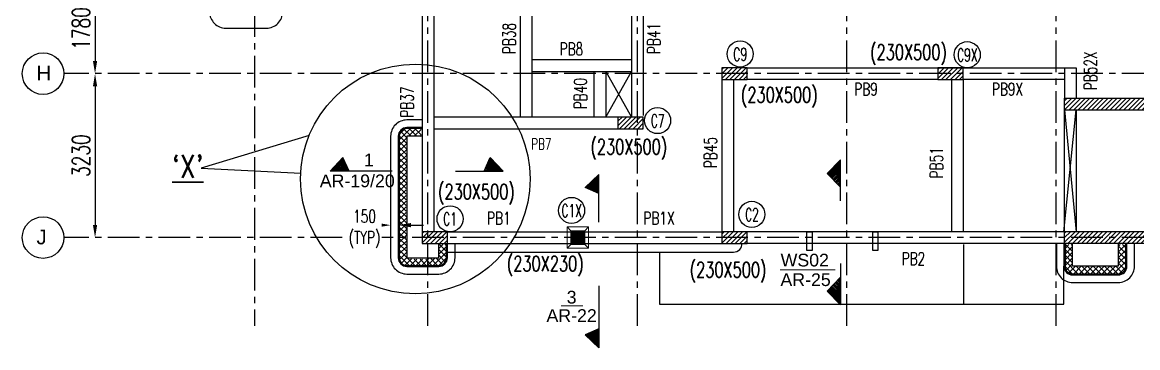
# Model space of a CAD drawing. Header units: millimetres. Extents: x 2659630 to 6742168, y -2425387 to -732288.
# Drawn here: x 2893489 to 2915484, y -922683 to -916273 of the extents above; entities that cross this region are included whole.
import ezdxf
from ezdxf.enums import TextEntityAlignment as Align

# ---------------------------------------------------------------- set-up
doc = ezdxf.new("R2010")
doc.units = ezdxf.units.MM
doc.header["$PDMODE"] = 35
doc.header["$PDSIZE"] = -25
doc.linetypes.add('CENTER', pattern=[2, 1.25, -0.25, 0.25, -0.25])
for name, color, linetype, lineweight in [('A-GENM', 13, 'Continuous', 18), ('A-RCC HATCH', 253, 'Continuous', 0), ('G-ANNO-SYMB', 111, 'Continuous', 9)]:
    doc.layers.add(name, color=color, linetype=linetype, lineweight=lineweight)
for name, color, linetype in [('A-RCC LINE', 6, 'Continuous'), ('S-BEAM NO', 3, 'Continuous'), ('S-BEAM OUTER', 4, 'Continuous'), ('S-COLUMN', 1, 'Continuous'), ('S-COLUMN CIRCLE', 9, 'Continuous'), ('S-COLUMN HATCH', 8, 'Continuous'), ('S-COLUMN NO', 2, 'Continuous'), ('S-COLUMN SIZES', 2, 'Continuous'), ('S-DIM-1', 5, 'Continuous'), ('S-GRIDE CIRCLE', 8, 'Continuous'), ('S-GRIDE LINE', 8, 'CENTER'), ('S-GRIDE NO', 1, 'Continuous'), ('S-SECTION MARK', 1, 'Continuous'), ('S-TITIL', 6, 'Continuous')]:
    doc.layers.add(name, color=color, linetype=linetype)
doc.styles.add('Arial', font='arial.ttf', dxfattribs={"height": 123})
doc.styles.add('Arial_1', font='arial.ttf', dxfattribs={"height": 98.353293})
doc.styles.add('ROMANS', font='r.shx', dxfattribs={"width": 0.7})
doc.dimstyles.new('dim100', dxfattribs={"dimtxt": 250, "dimasz": 250, "dimexe": 200, "dimexo": 200, "dimgap": 100, "dimtad": 1, "dimdec": 0, "dimrnd": 1, "dimzin": 0, "dimdsep": 46, "dimtxsty": 'ROMANS', "dimcen": 0, "dimclrd": 5, "dimclre": 5, "dimclrt": 4, "dimadec": 0, "dimazin": 0, "dimtfac": 1, "dimtdec": 0, "dimtix": 1, "dimtofl": 0, "dimtmove": 2, "dimatfit": 3, "dimfxl": 1, "dimtolj": 1, "dimtzin": 0, "dimlwd": -1, "dimlwe": -1, "dimarcsym": 0})
pattern_1 = [(225, (-510588.11, -151994.77), (44.9012806, -44.9012806), [])]
pattern_2 = [(45, (-310994.68, -157753.094), (-56.1266008, 56.1266008), []), (135, (-310994.68, -157753.094), (-56.1266008, -56.1266008), [])]
pattern_3 = [(225, (2911464.098, -844654.476), (-15.2387667, 15.2387667), [])]
pattern_4 = [(135, (2911464.098, -996165.417), (-15.2387667, -15.2387667), [])]
pattern_5 = [(135, (2977295.343, -921042.251), (15.2387667, 15.2387667), [])]
pattern_6 = [(45, (2825235.6, -921042.251), (-15.2387667, 15.2387667), [])]
pattern_7 = [(225, (2906695.55, -844948.865), (-15.2387667, 15.2387667), [])]
pattern_8 = [(135, (2906695.55, -997008.608), (-15.2387667, -15.2387667), [])]

# ---------------------------------------------------------------- blocks, each defined once
blk = doc.blocks.new('*D932')
at = {"layer": 'Defpoints', "color": 0, "ltscale": 1200}
for p in [(2894924, -917284), (2894924, -920514), (2894924, -920514)]:
    blk.add_point(p, dxfattribs=at)
at = {"layer": 'S-DIM-1', "color": 5}
for p, q in [((2894724, -917284), (2894724, -917284)), ((2894924, -917534), (2894924, -920264)), ((2894724, -920514), (2894724, -920514))]:
    blk.add_line(p, q, dxfattribs=at)
at = {"layer": 'S-DIM-1', "color": 5, "ltscale": 1200}
for points in [[(2894966, -917534), (2894882, -917534), (2894924, -917284)], [(2894882, -920264), (2894966, -920264), (2894924, -920514)]]:
    blk.add_solid(points, dxfattribs=at)
at = {"layer": 'S-DIM-1', "color": 4, "ltscale": 1200, "insert": (2894649, -918899), "char_height": 350, "attachment_point": 5, "rotation": 90, "style": 'ROMANS'}
blk.add_mtext('\\A1;{3230}', dxfattribs=at)
blk = doc.blocks.new('0718_plaster_sloping column_01 - 0718_plaster_sloping column_01-2304951-GROUND FLOOR PLAN-01')
at = {"layer": 'A-GENM'}
for p, q in [((210, 210), (-210, 210)), ((-136, 136), (-210, 210)), ((-210, -210), (-210, 210)), ((-136, -136), (-136, 136)), ((-136, 136), (136, 136)), ((210, 210), (136, 136)), ((136, 136), (136, -136)), ((210, -210), (210, 210)), ((-136, -136), (-210, -210)), ((-210, -210), (210, -210)), ((136, -136), (-136, -136)), ((136, -136), (210, -210))]:
    blk.add_line(p, q, dxfattribs=at)
blk = doc.blocks.new('*D915')
at = {"layer": 'Defpoints', "color": 0, "ltscale": 2500}
for p in [(2894924, -915504), (2894924, -917284), (2894924, -917284)]:
    blk.add_point(p, dxfattribs=at)
at = {"layer": 'S-DIM-1', "color": 5}
for p, q in [((2894724, -915504), (2894724, -915504)), ((2894924, -915754), (2894924, -917034)), ((2894724, -917284), (2894724, -917284))]:
    blk.add_line(p, q, dxfattribs=at)
at = {"layer": 'S-DIM-1', "color": 5, "ltscale": 2500}
for points in [[(2894966, -915754), (2894882, -915754), (2894924, -915504)], [(2894882, -917034), (2894966, -917034), (2894924, -917284)]]:
    blk.add_solid(points, dxfattribs=at)
at = {"layer": 'S-DIM-1', "color": 4, "ltscale": 2500, "insert": (2894649, -916394), "char_height": 350, "attachment_point": 5, "rotation": 90, "style": 'ROMANS'}
blk.add_mtext('\\A1;{1780}', dxfattribs=at)
blk = doc.blocks.new('*D1815')
at = {"layer": 'Defpoints', "color": 0, "ltscale": 1200}
for p in [(2900753, -920139), (2900753, -920269), (2900903, -920139)]:
    blk.add_point(p, dxfattribs=at)
at = {"layer": 'S-COLUMN NO', "color": 5, "ltscale": 2500}
for p, q in [((2900503, -920269), (2900253, -920269)), ((2900753, -920269), (2900753, -920469)), ((2900903, -920269), (2900903, -920469)), ((2901153, -920269), (2901403, -920269))]:
    blk.add_line(p, q, dxfattribs=at)
at = {"layer": 'S-COLUMN NO', "color": 5, "ltscale": 1200}
for points in [[(2900503, -920311), (2900503, -920227), (2900753, -920269)], [(2901153, -920227), (2901153, -920311), (2900903, -920269)]]:
    blk.add_solid(points, dxfattribs=at)
at = {"layer": 'S-COLUMN NO', "color": 4, "ltscale": 1200, "insert": (2900238, -920345), "char_height": 250, "attachment_point": 5, "style": 'ROMANS', "bg_fill": 3, "box_fill_scale": 1.1, "bg_fill_color": 257, "bg_fill_transparency": 0}
blk.add_mtext('\\A1;{150\\P(TYP)}', dxfattribs=at)

msp = doc.modelspace()

# ---------------------------------------------------------------- hatches: boundary and pattern name
at = {"layer": 'A-RCC HATCH'}
h = msp.add_hatch(color=256, dxfattribs=at)
h.dxf.hatch_style = 1
h.paths.add_polyline_path([(2904557.437, -920513.963), (2904327.437, -920513.963), (2904327.437, -920628.963), (2904557.437, -920628.963)])
h.paths.add_polyline_path([(2904557.437, -920398.963), (2904327.437, -920398.963), (2904327.437, -920513.963), (2904557.437, -920513.963)])
h = msp.add_hatch(color=256, dxfattribs=at)
h.dxf.hatch_style = 1
h.paths.add_polyline_path([(2904557.437, -920513.963), (2904327.437, -920513.963), (2904327.437, -920628.963), (2904557.437, -920628.963)])
h.paths.add_polyline_path([(2904557.437, -920398.963), (2904327.437, -920398.963), (2904327.437, -920513.963), (2904557.437, -920513.963)])
h = msp.add_hatch(color=256, dxfattribs=at)
h.dxf.hatch_style = 1
h.paths.add_polyline_path([(2904557.437, -920513.963), (2904327.437, -920513.963), (2904327.437, -920628.963), (2904557.437, -920628.963)])
h.paths.add_polyline_path([(2904557.437, -920398.963), (2904327.437, -920398.963), (2904327.437, -920513.963), (2904557.437, -920513.963)])
at = {"layer": 'S-BEAM OUTER', "ltscale": 2500}
h = msp.add_hatch(dxfattribs=at)
h.set_pattern_fill('ANSI37', color=256, scale=25, style=0)
h.set_pattern_definition(pattern_2)
h.paths.add_polyline_path([(2901061.993, -919514.663, -0.000331099), (2901062.837, -918516.965, -0.000025241), (2901062.837, -918516.95, -0.395413744), (2901203.857, -918366.965), (2901352.837, -918366.965), (2901352.837, -918516.965), (2901213.814, -918516.965), (2901212.883, -918516.965), (2901072.837, -918516.965), (2901072.837, -919514.663), (2901061.993, -919514.663)])
h.paths.add_polyline_path([(2900922.837, -919514.663), (2900922.837, -918516.965, -0.123195698), (2900940.514, -918446.325, -0.07388942), (2900966.773, -918410.9, -0.198910765), (2901072.837, -918366.965), (2901203.857, -918366.965, 0.395413744), (2901062.837, -918516.95, 0.000025241), (2901062.837, -918516.965, 0.000331099), (2901061.993, -919514.663)])
h.paths.add_polyline_path([(2900922.837, -920513.963), (2901062.473, -920513.963, 0.000091263), (2901062.837, -920788.964, 0.000025241), (2901062.837, -920788.98, 0.091615386), (2901072.837, -920842.644), (2901072.837, -920911.734), (2901126.798, -920911.734, 0.15374737), (2901212.837, -920938.964), (2901487.837, -920938.964), (2901487.837, -921061.735), (2901072.837, -921061.735, -0.414213562), (2900922.837, -920911.734)])
h.paths.add_polyline_path([(2901062.473, -920513.963, -0.00033163), (2901061.993, -919514.663), (2900922.837, -919514.663), (2900922.837, -920513.963), (2901062.473, -920513.963)])
h.paths.add_polyline_path([(2901487.837, -920911.734), (2901702.837, -920911.735), (2901702.837, -920648.963), (2901852.837, -920648.963), (2901852.837, -920788.965, -0.414213197), (2901702.837, -920938.964), (2901487.837, -920938.964)])
h.paths.add_polyline_path([(2901702.837, -921061.735, 0.414213562), (2901852.837, -920911.735), (2901852.837, -920788.965, -0.414213197), (2901702.837, -920938.964), (2901487.837, -920938.964), (2901487.837, -921061.735), (2901702.837, -921061.735)])
h = msp.add_hatch(dxfattribs=at)
h.set_pattern_fill('ANSI37', color=256, scale=25, style=0)
h.set_pattern_definition(pattern_2)
h.paths.add_polyline_path([(2901061.993, -919514.663, -0.000331099), (2901062.837, -918516.965, -0.000025241), (2901062.837, -918516.95, -0.395413744), (2901203.857, -918366.965), (2901352.837, -918366.965), (2901352.837, -918516.965), (2901213.814, -918516.965), (2901212.883, -918516.965), (2901072.837, -918516.965), (2901072.837, -919514.663), (2901061.993, -919514.663)])
h.paths.add_polyline_path([(2900922.837, -919514.663), (2900922.837, -918516.965, -0.123195698), (2900940.514, -918446.325, -0.07388942), (2900966.773, -918410.9, -0.198910765), (2901072.837, -918366.965), (2901203.857, -918366.965, 0.395413744), (2901062.837, -918516.95, 0.000025241), (2901062.837, -918516.965, 0.000331099), (2901061.993, -919514.663)])
h.paths.add_polyline_path([(2900922.837, -920513.963), (2901062.473, -920513.963, 0.000091263), (2901062.837, -920788.964, 0.000025241), (2901062.837, -920788.98, 0.091615386), (2901072.837, -920842.644), (2901072.837, -920911.734), (2901126.798, -920911.734, 0.15374737), (2901212.837, -920938.964), (2901487.837, -920938.964), (2901487.837, -921061.735), (2901072.837, -921061.735, -0.414213562), (2900922.837, -920911.734)])
h.paths.add_polyline_path([(2901062.473, -920513.963, -0.00033163), (2901061.993, -919514.663), (2900922.837, -919514.663), (2900922.837, -920513.963), (2901062.473, -920513.963)])
h.paths.add_polyline_path([(2901487.837, -920911.734), (2901702.837, -920911.735), (2901702.837, -920648.963), (2901852.837, -920648.963), (2901852.837, -920788.965, -0.414213197), (2901702.837, -920938.964), (2901487.837, -920938.964)])
h.paths.add_polyline_path([(2901702.837, -921061.735, 0.414213562), (2901852.837, -920911.735), (2901852.837, -920788.965, -0.414213197), (2901702.837, -920938.964), (2901487.837, -920938.964), (2901487.837, -921061.735), (2901702.837, -921061.735)])
h = msp.add_hatch(dxfattribs=at)
h.set_pattern_fill('ANSI37', color=256, scale=25, style=0)
h.set_pattern_definition(pattern_2)
h.paths.add_polyline_path([(2901061.993, -919514.663, -0.000331099), (2901062.837, -918516.965, -0.000025241), (2901062.837, -918516.95, -0.395413744), (2901203.857, -918366.965), (2901352.837, -918366.965), (2901352.837, -918516.965), (2901213.814, -918516.965), (2901212.883, -918516.965), (2901072.837, -918516.965), (2901072.837, -919514.663), (2901061.993, -919514.663)])
h.paths.add_polyline_path([(2900922.837, -919514.663), (2900922.837, -918516.965, -0.123195698), (2900940.514, -918446.325, -0.07388942), (2900966.773, -918410.9, -0.198910765), (2901072.837, -918366.965), (2901203.857, -918366.965, 0.395413744), (2901062.837, -918516.95, 0.000025241), (2901062.837, -918516.965, 0.000331099), (2901061.993, -919514.663)])
h.paths.add_polyline_path([(2900922.837, -920513.963), (2901062.473, -920513.963, 0.000091263), (2901062.837, -920788.964, 0.000025241), (2901062.837, -920788.98, 0.091615386), (2901072.837, -920842.644), (2901072.837, -920911.734), (2901126.798, -920911.734, 0.15374737), (2901212.837, -920938.964), (2901487.837, -920938.964), (2901487.837, -921061.735), (2901072.837, -921061.735, -0.414213562), (2900922.837, -920911.734)])
h.paths.add_polyline_path([(2901062.473, -920513.963, -0.00033163), (2901061.993, -919514.663), (2900922.837, -919514.663), (2900922.837, -920513.963), (2901062.473, -920513.963)])
h.paths.add_polyline_path([(2901487.837, -920911.734), (2901702.837, -920911.735), (2901702.837, -920648.963), (2901852.837, -920648.963), (2901852.837, -920788.965, -0.414213197), (2901702.837, -920938.964), (2901487.837, -920938.964)])
h.paths.add_polyline_path([(2901702.837, -921061.735, 0.414213562), (2901852.837, -920911.735), (2901852.837, -920788.965, -0.414213197), (2901702.837, -920938.964), (2901487.837, -920938.964), (2901487.837, -921061.735), (2901702.837, -921061.735)])
h = msp.add_hatch(dxfattribs=at)
h.set_pattern_fill('ANSI37', color=256, scale=25, style=0)
h.set_pattern_definition(pattern_2)
h.paths.add_polyline_path([(2914050.837, -921078.963), (2914050.837, -920854.167, 0.413814008), (2914200.837, -921003.963), (2914200.837, -921078.963), (2915100.838, -921078.963), (2915100.838, -920648.963), (2915250.838, -920648.963), (2915250.838, -921078.963, -0.414213562), (2915100.838, -921228.963), (2914200.837, -921228.963, -0.000000305), (2914200.837, -921228.963, -0.198911696), (2914094.771, -921185.029, -0.1989124), (2914050.837, -921078.963)])
h.paths.add_polyline_path([(2914050.837, -920648.963), (2914200.837, -920648.963), (2914200.837, -921003.963, -0.413814008), (2914050.837, -920854.167), (2914050.837, -920853.962)])
h = msp.add_hatch(dxfattribs=at)
h.set_pattern_fill('ANSI37', color=256, scale=25, style=0)
h.set_pattern_definition(pattern_2)
h.paths.add_polyline_path([(2914050.837, -921078.963), (2914050.837, -920854.167, 0.413814008), (2914200.837, -921003.963), (2914200.837, -921078.963), (2915100.838, -921078.963), (2915100.838, -920648.963), (2915250.838, -920648.963), (2915250.838, -921078.963, -0.414213562), (2915100.838, -921228.963), (2914200.837, -921228.963, -0.000000305), (2914200.837, -921228.963, -0.198911696), (2914094.771, -921185.029, -0.1989124), (2914050.837, -921078.963)])
h.paths.add_polyline_path([(2914050.837, -920648.963), (2914200.837, -920648.963), (2914200.837, -921003.963, -0.413814008), (2914050.837, -920854.167), (2914050.837, -920853.962)])
h = msp.add_hatch(dxfattribs=at)
h.set_pattern_fill('ANSI37', color=256, scale=25, style=0)
h.set_pattern_definition(pattern_2)
h.paths.add_polyline_path([(2914050.837, -921078.963), (2914050.837, -920854.167, 0.413814008), (2914200.837, -921003.963), (2914200.837, -921078.963), (2915100.838, -921078.963), (2915100.838, -920648.963), (2915250.838, -920648.963), (2915250.838, -921078.963, -0.414213562), (2915100.838, -921228.963), (2914200.837, -921228.963, -0.000000305), (2914200.837, -921228.963, -0.198911696), (2914094.771, -921185.029, -0.1989124), (2914050.837, -921078.963)])
h.paths.add_polyline_path([(2914050.837, -920648.963), (2914200.837, -920648.963), (2914200.837, -921003.963, -0.413814008), (2914050.837, -920854.167), (2914050.837, -920853.962)])
at = {"layer": 'S-COLUMN HATCH'}
h = msp.add_hatch(dxfattribs=at)
h.set_pattern_fill('ANSI31', color=8, scale=20, angle=180)
h.set_pattern_definition([(225, (-506278.11, -148834.81), (44.9012806, -44.9012806), [])])
edge = h.paths.add_edge_path()
edge.add_line((2907782.837, -917398.963), (2907282.837, -917398.963))
edge.add_line((2907782.837, -917398.963), (2907782.837, -917168.963))
edge.add_line((2907782.837, -917168.963), (2907282.837, -917168.963))
edge.add_line((2907282.837, -917168.963), (2907282.837, -917398.963))
h = msp.add_hatch(dxfattribs=at)
h.set_pattern_fill('ANSI31', color=8, scale=20, angle=180)
h.set_pattern_definition([(225, (-506278.11, -148427.154), (44.9012806, -44.9012806), [])])
edge = h.paths.add_edge_path()
edge.add_line((2912042.871, -917400.558), (2911542.871, -917400.558))
edge.add_line((2912042.871, -917400.558), (2912042.838, -917168.963))
edge.add_line((2912042.838, -917168.963), (2911542.838, -917168.963))
edge.add_line((2911542.838, -917168.963), (2911542.871, -917400.558))
h = msp.add_hatch(dxfattribs=at)
h.set_pattern_fill('ANSI31', color=8, scale=20, angle=180)
h.set_pattern_definition(pattern_1)
h.paths.add_polyline_path([(2914042.837, -917998.963), (2914042.837, -917768.963), (2914272.832, -917768.963), (2916922.832, -917768.963), (2917152.837, -917768.963), (2917152.837, -918068.963), (2919252.837, -918068.963), (2919252.837, -918068.963), (2919482.837, -918068.963), (2919482.837, -918298.963), (2919252.837, -918298.963), (2917152.837, -918298.963), (2917152.837, -920398.963), (2917672.836, -920398.963), (2917672.836, -920628.963), (2916472.836, -920628.963), (2916472.836, -920398.963), (2916922.837, -920398.963), (2916922.837, -917998.963), (2914272.837, -917998.963)])
h.paths.add_polyline_path([(2914042.837, -920628.963), (2914050.837, -920628.963), (2914200.837, -920628.963), (2915100.838, -920628.963), (2915250.838, -920628.963), (2915270.838, -920628.963), (2916372.836, -920628.963), (2916372.836, -920398.963), (2914272.837, -920398.963), (2914042.837, -920398.963)])
h.paths.add_polyline_path([(2917772.836, -920398.963), (2919252.837, -920398.963), (2919482.837, -920398.963), (2919482.837, -920628.402), (2919482.837, -920628.963), (2918752.836, -920628.963), (2918602.836, -920628.963), (2918582.836, -920628.963), (2917772.836, -920628.963)])
h = msp.add_hatch(dxfattribs=at)
h.set_pattern_fill('ANSI31', color=8, scale=20, angle=180)
h.set_pattern_definition(pattern_1)
h.paths.add_polyline_path([(2914042.837, -917998.963), (2914042.837, -917768.963), (2914272.832, -917768.963), (2916922.832, -917768.963), (2917152.837, -917768.963), (2917152.837, -918068.963), (2919252.837, -918068.963), (2919252.837, -918068.963), (2919482.837, -918068.963), (2919482.837, -918298.963), (2919252.837, -918298.963), (2917152.837, -918298.963), (2917152.837, -920398.963), (2917672.836, -920398.963), (2917672.836, -920628.963), (2916472.836, -920628.963), (2916472.836, -920398.963), (2916922.837, -920398.963), (2916922.837, -917998.963), (2914272.837, -917998.963)])
h.paths.add_polyline_path([(2914042.837, -920628.963), (2914050.837, -920628.963), (2914200.837, -920628.963), (2915100.838, -920628.963), (2915250.838, -920628.963), (2915270.838, -920628.963), (2916372.836, -920628.963), (2916372.836, -920398.963), (2914272.837, -920398.963), (2914042.837, -920398.963)])
h.paths.add_polyline_path([(2917772.836, -920398.963), (2919252.837, -920398.963), (2919482.837, -920398.963), (2919482.837, -920628.402), (2919482.837, -920628.963), (2918752.836, -920628.963), (2918602.836, -920628.963), (2918582.836, -920628.963), (2917772.836, -920628.963)])
h = msp.add_hatch(dxfattribs=at)
h.set_pattern_fill('ANSI31', color=8, scale=20, angle=180)
h.set_pattern_definition(pattern_1)
h.paths.add_polyline_path([(2914042.837, -917998.963), (2914042.837, -917768.963), (2914272.832, -917768.963), (2916922.832, -917768.963), (2917152.837, -917768.963), (2917152.837, -918068.963), (2919252.837, -918068.963), (2919252.837, -918068.963), (2919482.837, -918068.963), (2919482.837, -918298.963), (2919252.837, -918298.963), (2917152.837, -918298.963), (2917152.837, -920398.963), (2917672.836, -920398.963), (2917672.836, -920628.963), (2916472.836, -920628.963), (2916472.836, -920398.963), (2916922.837, -920398.963), (2916922.837, -917998.963), (2914272.837, -917998.963)])
h.paths.add_polyline_path([(2914042.837, -920628.963), (2914050.837, -920628.963), (2914200.837, -920628.963), (2915100.838, -920628.963), (2915250.838, -920628.963), (2915270.838, -920628.963), (2916372.836, -920628.963), (2916372.836, -920398.963), (2914272.837, -920398.963), (2914042.837, -920398.963)])
h.paths.add_polyline_path([(2917772.836, -920398.963), (2919252.837, -920398.963), (2919482.837, -920398.963), (2919482.837, -920628.402), (2919482.837, -920628.963), (2918752.836, -920628.963), (2918602.836, -920628.963), (2918582.836, -920628.963), (2917772.836, -920628.963)])
h = msp.add_hatch(dxfattribs=at)
h.set_pattern_fill('ANSI31', color=8, scale=20, angle=180)
h.set_pattern_definition([(225, (-513234.746, -149734.814), (44.9012806, -44.9012806), [])])
edge = h.paths.add_edge_path()
edge.add_line((2905732.837, -918368.965), (2905232.837, -918368.965))
edge.add_line((2905732.837, -918368.965), (2905732.837, -918138.971))
edge.add_line((2905732.837, -918138.971), (2905232.837, -918138.971))
edge.add_line((2905232.837, -918138.971), (2905232.837, -918368.965))
h = msp.add_hatch(dxfattribs=at)
h.set_pattern_fill('ANSI31', color=8, scale=20, angle=180)
h.set_pattern_definition([(225, (-515705.02, -151994.79), (44.9012806, -44.9012806), [])])
edge = h.paths.add_edge_path()
edge.add_line((2901872.831, -920628.942), (2901372.831, -920628.942))
edge.add_line((2901872.831, -920628.942), (2901872.832, -920398.942))
edge.add_line((2901872.832, -920398.942), (2901372.832, -920398.942))
edge.add_line((2901372.832, -920398.942), (2901372.831, -920628.942))
h = msp.add_hatch(dxfattribs=at)
h.set_pattern_fill('ANSI31', color=8, scale=20, angle=180)
h.set_pattern_definition([(225, (-513543.52, -151994.775), (44.9012806, -44.9012806), [])])
h.paths.add_polyline_path([(2904557.431, -920628.926), (2904327.427, -920628.926), (2904327.428, -920398.926), (2904557.432, -920398.942)])
h = msp.add_hatch(dxfattribs=at)
h.set_pattern_fill('ANSI31', color=8, scale=20, angle=180)
h.set_pattern_definition([(225, (-509964.58, -151994.79), (44.9012806, -44.9012806), [])])
edge = h.paths.add_edge_path()
edge.add_line((2907782.837, -920628.942), (2907282.837, -920628.942))
edge.add_line((2907782.837, -920628.942), (2907782.837, -920398.859))
edge.add_line((2907782.837, -920398.859), (2907282.837, -920398.859))
edge.add_line((2907282.837, -920398.859), (2907282.837, -920628.942))
at = {"layer": 'S-SECTION MARK', "ltscale": 5}
h = msp.add_hatch(dxfattribs=at)
h.set_pattern_fill('ANSI31', color=256, scale=172.406964, angle=180, style=0)
h.set_pattern_definition(pattern_6)
h.paths.add_polyline_path([(2899818.961, -918949.683), (2899560.875, -919203.273), (2899932.61, -919203.273)])
h = msp.add_hatch(dxfattribs=at)
h.set_pattern_fill('ANSI31', color=256, scale=172.406964, angle=180, style=0)
h.set_pattern_definition(pattern_6)
h.paths.add_polyline_path([(2899818.961, -918949.683), (2899560.875, -919203.273), (2899932.61, -919203.273)])
h = msp.add_hatch(dxfattribs=at)
h.set_pattern_fill('ANSI31', color=256, scale=172.406964, angle=180, style=0)
h.set_pattern_definition(pattern_6)
h.paths.add_polyline_path([(2899818.961, -918949.683), (2899560.875, -919203.273), (2899932.61, -919203.273)])
h = msp.add_hatch(dxfattribs=at)
h.set_pattern_fill('ANSI31', color=256, scale=172.406964, style=0)
h.set_pattern_definition(pattern_5)
h.paths.add_polyline_path([(2902711.981, -918949.683), (2902970.067, -919203.273), (2902598.332, -919203.273)])
h = msp.add_hatch(dxfattribs=at)
h.set_pattern_fill('ANSI31', color=256, scale=172.406964, style=0)
h.set_pattern_definition(pattern_5)
h.paths.add_polyline_path([(2902711.981, -918949.683), (2902970.067, -919203.273), (2902598.332, -919203.273)])
h = msp.add_hatch(dxfattribs=at)
h.set_pattern_fill('ANSI31', color=256, scale=172.406964, style=0)
h.set_pattern_definition(pattern_5)
h.paths.add_polyline_path([(2902711.981, -918949.683), (2902970.067, -919203.273), (2902598.332, -919203.273)])
h = msp.add_hatch(dxfattribs=at)
h.set_pattern_fill('ANSI31', color=256, scale=172.406964, angle=270, style=0)
h.set_pattern_definition(pattern_3)
h.paths.add_polyline_path([(2909357.991, -919251.616), (2909625.12, -918979.751), (2909625.12, -919523.482)])
h = msp.add_hatch(dxfattribs=at)
h.set_pattern_fill('ANSI31', color=256, scale=172.406964, angle=270, style=0)
h.set_pattern_definition(pattern_3)
h.paths.add_polyline_path([(2909357.991, -919251.616), (2909625.12, -918979.751), (2909625.12, -919523.482)])
h = msp.add_hatch(dxfattribs=at)
h.set_pattern_fill('ANSI31', color=256, scale=172.406964, angle=270, style=0)
h.set_pattern_definition(pattern_3)
h.paths.add_polyline_path([(2909357.991, -919251.616), (2909625.12, -918979.751), (2909625.12, -919523.482)])
h = msp.add_hatch(dxfattribs=at)
h.set_pattern_fill('ANSI31', color=256, scale=172.406964, angle=90, style=0)
h.set_pattern_definition(pattern_7)
h.paths.add_polyline_path([(2904602.981, -919532.227), (2904856.572, -919274.141), (2904856.572, -919645.876)])
h = msp.add_hatch(dxfattribs=at)
h.set_pattern_fill('ANSI31', color=256, scale=172.406964, angle=90, style=0)
h.set_pattern_definition(pattern_7)
h.paths.add_polyline_path([(2904602.981, -919532.227), (2904856.572, -919274.141), (2904856.572, -919645.876)])
h = msp.add_hatch(dxfattribs=at)
h.set_pattern_fill('ANSI31', color=256, scale=172.406964, angle=90, style=0)
h.set_pattern_definition(pattern_7)
h.paths.add_polyline_path([(2904602.981, -919532.227), (2904856.572, -919274.141), (2904856.572, -919645.876)])
h = msp.add_hatch(dxfattribs=at)
h.set_pattern_fill('ANSI31', color=256, scale=172.406964, angle=90, style=0)
h.set_pattern_definition(pattern_4)
h.paths.add_polyline_path([(2909357.991, -921568.276), (2909625.12, -921840.141), (2909625.12, -921296.411)])
h = msp.add_hatch(dxfattribs=at)
h.set_pattern_fill('ANSI31', color=256, scale=172.406964, angle=90, style=0)
h.set_pattern_definition(pattern_4)
h.paths.add_polyline_path([(2909357.991, -921568.276), (2909625.12, -921840.141), (2909625.12, -921296.411)])
h = msp.add_hatch(dxfattribs=at)
h.set_pattern_fill('ANSI31', color=256, scale=172.406964, angle=90, style=0)
h.set_pattern_definition(pattern_4)
h.paths.add_polyline_path([(2909357.991, -921568.276), (2909625.12, -921840.141), (2909625.12, -921296.411)])
h = msp.add_hatch(dxfattribs=at)
h.set_pattern_fill('ANSI31', color=256, scale=172.406964, angle=270, style=0)
h.set_pattern_definition(pattern_8)
h.paths.add_polyline_path([(2904602.981, -922425.247), (2904856.572, -922683.333), (2904856.572, -922311.598)])
h = msp.add_hatch(dxfattribs=at)
h.set_pattern_fill('ANSI31', color=256, scale=172.406964, angle=270, style=0)
h.set_pattern_definition(pattern_8)
h.paths.add_polyline_path([(2904602.981, -922425.247), (2904856.572, -922683.333), (2904856.572, -922311.598)])
h = msp.add_hatch(dxfattribs=at)
h.set_pattern_fill('ANSI31', color=256, scale=172.406964, angle=270, style=0)
h.set_pattern_definition(pattern_8)
h.paths.add_polyline_path([(2904602.981, -922425.247), (2904856.572, -922683.333), (2904856.572, -922311.598)])

# ---------------------------------------------------------------- linework, layer by layer
at = {"layer": 'A-RCC LINE'}
for p, q in [((2904557.437, -920398.963), (2904327.437, -920398.963)), ((2904327.437, -920398.963), (2904327.437, -920628.963)), ((2904327.437, -920398.963), (2904327.437, -920628.963)), ((2904557.437, -920398.963), (2904327.437, -920398.963)), ((2904557.437, -920398.963), (2904327.437, -920398.963)), ((2904327.437, -920398.963), (2904327.437, -920628.963)), ((2904557.437, -920628.963), (2904557.437, -920398.963)), ((2904557.437, -920628.963), (2904557.437, -920398.963)), ((2904557.437, -920628.963), (2904557.437, -920398.963)), ((2904327.437, -920628.963), (2904557.437, -920628.963)), ((2904327.437, -920628.963), (2904557.437, -920628.963)), ((2904327.437, -920628.963), (2904557.437, -920628.963))]:
    msp.add_line(p, q, dxfattribs=at)
at = {"layer": 'G-ANNO-SYMB'}
for p, q in [((2908433.345, -921151.645, 0), (2909520.318, -921151.645, 0)), ((2904113.636, -921861.935, 0), (2904542.207, -921861.935, 0))]:
    msp.add_line(p, q, dxfattribs=at)
at = {"layer": 'S-BEAM OUTER', "extrusion": (2.48822e-08, -4.97393e-09, 1)}
for p, q in [((2903307.833, -914978.21), (2903307.887, -918138.218)), ((2903307.833, -914978.21), (2903307.887, -918138.218)), ((2903307.833, -914978.21), (2903307.887, -918138.218)), ((2903537.836, -914978.21), (2903537.844, -918138.217)), ((2903537.836, -914978.21), (2903537.844, -918138.217)), ((2903537.836, -914978.21), (2903537.844, -918138.217)), ((2901372.768, -915618.947, 0.04), (2901372.837, -920628.963)), ((2901372.768, -915618.947, 0.04), (2901372.837, -920628.963)), ((2901372.768, -915618.947, 0.04), (2901372.837, -920628.963)), ((2901602.045, -915594.196), (2901602.836, -920398.959, 0)), ((2901602.045, -915594.196), (2901602.836, -920398.959, 0)), ((2901602.045, -915594.196), (2901602.836, -920398.959, 0)), ((2904767.837, -918138.977), (2904767.825, -917238.976)), ((2904767.837, -918138.977), (2904767.825, -917238.976)), ((2904767.837, -918138.977), (2904767.825, -917238.976))]:
    msp.add_line(p, q, dxfattribs=at)
at = {"layer": 'S-BEAM OUTER'}
for p, q in [((2905502.696, -914928.767, 0), (2905502.383, -918138.964)), ((2905502.696, -914928.767, 0), (2905502.383, -918138.964)), ((2905502.696, -914928.767, 0), (2905502.383, -918138.964)), ((2905732.696, -914928.767, -0.005), (2905732.747, -918109.169)), ((2905732.696, -914928.767, -0.005), (2905732.747, -918109.169)), ((2905732.696, -914928.767, -0.005), (2905732.747, -918109.169)), ((2907282.837, -917168.974, -0.038), (2907282.837, -920628.926, 0.002)), ((2907282.837, -917168.974, -0.038), (2907282.837, -920628.926, 0.002)), ((2907282.837, -917168.974, -0.038), (2907282.837, -920628.926, 0.002)), ((2907782.837, -917168.963), (2914272.832, -917168.963)), ((2907882.837, -917168.963), (2914272.832, -917168.963)), ((2907882.837, -917168.963), (2914272.832, -917168.963)), ((2914042.685, -917168.963, -0.16), (2914042.831, -917768.965, 0)), ((2914042.685, -917168.963, -0.16), (2914042.831, -917768.965, 0)), ((2914042.685, -917168.963, -0.16), (2914042.831, -917768.965, 0)), ((2914272.832, -917168.963, 0), (2914272.832, -917768.965, 0)), ((2914272.832, -917168.963, 0), (2914272.832, -917768.965, 0)), ((2914272.832, -917168.963, 0), (2914272.832, -917768.965, 0)), ((2903537.842, -917238.989), (2905502.837, -917238.963)), ((2903537.842, -917238.989), (2905502.837, -917238.963)), ((2903537.842, -917238.989), (2905502.837, -917238.963)), ((2904997.825, -917238.973), (2904997.837, -918138.976)), ((2904997.825, -917238.973), (2904997.837, -918138.976)), ((2904997.825, -917238.973), (2904997.837, -918138.976)), ((2907512.837, -917398.963, -0.004), (2907512.837, -920398.859, 0.004)), ((2907512.837, -917398.963, -0.004), (2907512.837, -920398.859, 0.004)), ((2907512.837, -917398.963, -0.004), (2907512.837, -920398.859, 0.004)), ((2911442.838, -917400.558, -0.058), (2907782.837, -917398.712, 0.006)), ((2911442.838, -917400.558, -0.058), (2907782.837, -917398.712, 0.006)), ((2911542.871, -917400.543), (2907782.837, -917398.712, 0.006)), ((2911812.87, -917400.558, -0.058), (2911812.837, -920398.963)), ((2911812.87, -917400.558, -0.058), (2911812.837, -920398.963)), ((2911812.87, -917400.558, -0.058), (2911812.837, -920398.963)), ((2912042.871, -917400.558, -0.058), (2912042.838, -920398.963)), ((2912042.871, -917400.558, -0.058), (2912042.838, -920398.963)), ((2912042.871, -917400.558, -0.058), (2912042.838, -920398.963)), ((2914042.742, -917401.697, -0.098), (2912042.838, -917400.767, -0.065)), ((2914042.742, -917401.697, -0.098), (2912042.838, -917400.767, -0.065)), ((2914042.742, -917401.697, -0.098), (2912042.838, -917400.767, -0.065)), ((2901602.849, -918369.02), (2905232.837, -918368.954)), ((2901602.849, -918369.02), (2905232.837, -918368.954)), ((2901602.849, -918369.02), (2905232.837, -918368.954)), ((2901872.832, -920398.942), (2907282.837, -920398.859, -0.001)), ((2901972.831, -920398.942, 0.04), (2907282.837, -920398.859, -0.001)), ((2901972.831, -920398.942, 0.04), (2907282.837, -920398.859, -0.001)), ((2914028.954, -920398.883, -0.186), (2907782.837, -920398.858, 0.009)), ((2914028.954, -920398.883, -0.186), (2907782.837, -920398.858, 0.009)), ((2914028.954, -920398.883, -0.186), (2907782.837, -920398.858, 0.009)), ((2914028.954, -920628.898, -0.038), (2907782.837, -920628.862, 0)), ((2914028.954, -920628.898, -0.038), (2907782.837, -920628.862, 0)), ((2914028.954, -920628.898, -0.038), (2907782.837, -920628.862, 0))]:
    msp.add_line(p, q, dxfattribs=at)
at = {"layer": 'S-BEAM OUTER', "extrusion": (4.57357e-08, -5.09838e-09, 1)}
for p, q in [((2905502.831, -917008.963), (2903537.842, -917008.99)), ((2905502.831, -917008.963), (2903537.842, -917008.99)), ((2905502.831, -917008.963), (2903537.842, -917008.99)), ((2905232.837, -918138.969), (2901602.846, -918139.022)), ((2905132.837, -918138.971), (2901602.846, -918139.022)), ((2905132.837, -918138.971), (2901602.846, -918139.022))]:
    msp.add_line(p, q, dxfattribs=at)
at = {"layer": 'S-BEAM OUTER', "ltscale": 2500}
for p, q in [((2904997.837, -917238.962), (2905502.387, -918138.971, 0)), ((2904997.837, -917238.962), (2905502.387, -918138.971, 0)), ((2904997.837, -917238.962), (2905502.387, -918138.971, 0)), ((2904997.837, -918138.976), (2905502.837, -917238.963)), ((2904997.837, -918138.976), (2905502.837, -917238.963)), ((2904997.837, -918138.976), (2905502.837, -917238.963)), ((2901072.837, -918516.965), (2901072.837, -920911.734)), ((2901372.837, -918516.965), (2901072.837, -918516.965)), ((2901372.837, -918516.965), (2901072.837, -918516.965)), ((2901072.837, -918516.965), (2901072.837, -920911.734)), ((2901072.837, -918516.965), (2901072.837, -920911.734)), ((2901372.837, -918516.965), (2901072.837, -918516.965)), ((2901702.837, -920911.735), (2901702.837, -920628.963)), ((2901702.837, -920911.735), (2901702.837, -920628.963)), ((2901702.837, -920911.735), (2901702.837, -920628.963)), ((2912054.837, -921828.963), (2912054.837, -920648.963)), ((2912054.837, -921828.963), (2912054.837, -920648.963)), ((2912054.837, -921828.963), (2912054.837, -920648.963)), ((2901072.837, -920911.734), (2901702.837, -920911.735)), ((2901072.837, -920911.734), (2901702.837, -920911.735)), ((2901072.837, -920911.734), (2901702.837, -920911.735)), ((2906054.837, -920798.963), (2906054.837, -921828.963)), ((2906054.837, -920798.963), (2906054.837, -921828.963)), ((2906054.837, -920798.963), (2906054.837, -921828.963)), ((2914030.837, -921828.963), (2914030.837, -921078.963)), ((2914030.837, -921828.963), (2914030.837, -921078.963)), ((2914030.837, -921828.963), (2914030.837, -921078.963)), ((2906054.837, -921828.963), (2912054.837, -921828.963)), ((2906054.837, -921828.963), (2912054.837, -921828.963)), ((2906054.837, -921828.963), (2912054.837, -921828.963)), ((2912054.837, -921828.963), (2914030.837, -921828.963)), ((2912054.837, -921828.963), (2914030.837, -921828.963)), ((2912054.837, -921828.963), (2914030.837, -921828.963))]:
    msp.add_line(p, q, dxfattribs=at)
at = {"layer": 'S-BEAM OUTER', "extrusion": (3.54727e-08, -1.28399e-09, 1)}
for p in [(2901852.837, -920628.963), (2901972.831, -920628.942, 0.04), (2901972.831, -920628.942, 0.04)]:
    msp.add_line(p, (2907282.747, -920628.901, 0.04), dxfattribs=at)
at = {"layer": 'S-BEAM OUTER', "ltscale": 2500}
for points in [[(2897952.837, -915066.462), (2897502.752, -915066.462, 0.194534533), (2897280.324, -915156.406, 0.197294909), (2897182.837, -915379.076), (2897182.837, -916068.96, 0.198912367), (2897276.563, -916295.234, 0.198912367), (2897502.837, -916388.96), (2898302.836, -916388.96, 0.198909574), (2898529.11, -916295.236, 0.19891516), (2898622.837, -916068.961), (2898622.837, -915618.913)], [(2901372.806, -918196.965), (2901072.837, -918196.965, 0.198912025), (2900846.566, -918290.69, 0.198920722), (2900752.837, -918516.982), (2900752.837, -920911.734, 0.198912367), (2900846.563, -921138.009, 0.198912367), (2901072.837, -921231.735), (2901702.837, -921231.735, 0.198912367), (2901929.111, -921138.009, 0.198912367), (2902022.837, -920911.735), (2902022.837, -920628.963)], [(2901372.806, -918346.965), (2901072.837, -918346.965, 0.198916762), (2900952.63, -918396.758, 0.198919057), (2900902.837, -918516.98), (2900902.837, -920911.734, 0.198912367), (2900952.629, -921031.943, 0.198912367), (2901072.837, -921081.735), (2901702.837, -921081.735, 0.198912367), (2901823.045, -921031.943, 0.198912367), (2901872.837, -920911.735), (2901872.837, -920628.963)], [(2901372.806, -918346.965), (2901072.837, -918346.965, 0.198916762), (2900952.63, -918396.758, 0.198919057), (2900902.837, -918516.98), (2900902.837, -920911.734, 0.198912367), (2900952.629, -921031.943, 0.198912367), (2901072.837, -921081.735), (2901702.837, -921081.735, 0.198912367), (2901823.045, -921031.943, 0.198912367), (2901872.837, -920911.735), (2901872.837, -920628.963)], [(2901372.806, -918346.965), (2901072.837, -918346.965, 0.198916762), (2900952.63, -918396.758, 0.198919057), (2900902.837, -918516.98), (2900902.837, -920911.734, 0.198912367), (2900952.629, -921031.943, 0.198912367), (2901072.837, -921081.735), (2901702.837, -921081.735, 0.198912367), (2901823.045, -921031.943, 0.198912367), (2901872.837, -920911.735), (2901872.837, -920628.963)], [(2901372.806, -918366.965), (2901072.837, -918366.965, 0.19891675), (2900966.773, -918410.9, 0.198895678), (2900922.837, -918516.965), (2900922.837, -920911.734, 0.198912367), (2900966.771, -921017.8, 0.198912367), (2901072.837, -921061.735), (2901702.837, -921061.735, 0.198912367), (2901808.903, -921017.801, 0.198912367), (2901852.837, -920911.735), (2901852.837, -920628.963)], [(2901372.806, -918366.965), (2901072.837, -918366.965, 0.19891675), (2900966.773, -918410.9, 0.198895678), (2900922.837, -918516.965), (2900922.837, -920911.734, 0.198912367), (2900966.771, -921017.8, 0.198912367), (2901072.837, -921061.735), (2901702.837, -921061.735, 0.198912367), (2901808.903, -921017.801, 0.198912367), (2901852.837, -920911.735), (2901852.837, -920628.963)], [(2901372.806, -918366.965), (2901072.837, -918366.965, 0.19891675), (2900966.773, -918410.9, 0.198895678), (2900922.837, -918516.965), (2900922.837, -920911.734, 0.198912367), (2900966.771, -921017.8, 0.198912367), (2901072.837, -921061.735), (2901702.837, -921061.735, 0.198912367), (2901808.903, -921017.801, 0.198912367), (2901852.837, -920911.735), (2901852.837, -920628.963)], [(2901872.837, -920798.963), (2907512.837, -920798.963, 0.205175969), (2907635.904, -920746.243, 0.192663744), (2907682.837, -920628.963, 5.190390166)], [(2901872.837, -920798.963), (2907512.837, -920798.963, 0.205175969), (2907635.904, -920746.243, 0.192663744), (2907682.837, -920628.963, 5.190390166)], [(2901872.837, -920798.963), (2907512.837, -920798.963, 0.205175969), (2907635.904, -920746.243, 0.192663744), (2907682.837, -920628.963, 5.190390166)], [(2913880.837, -920628.962), (2913880.837, -921078.963, 0.198912147), (2913974.563, -921305.237, 0.198912748), (2914200.837, -921398.963), (2915100.838, -921398.963, 0.198912367), (2915327.112, -921305.237, 0.198912367), (2915420.838, -921078.963), (2915420.838, -920628.963)], [(2914030.837, -920628.963), (2914030.837, -921078.963, 0.19891181), (2914080.629, -921199.171, 0.198913086), (2914200.837, -921248.963), (2915100.838, -921248.963, 0.198912367), (2915221.046, -921199.171, 0.198912367), (2915270.838, -921078.963), (2915270.838, -920628.963)], [(2914030.837, -920628.963), (2914030.837, -921078.963, 0.19891181), (2914080.629, -921199.171, 0.198913086), (2914200.837, -921248.963), (2915100.838, -921248.963, 0.198912367), (2915221.046, -921199.171, 0.198912367), (2915270.838, -921078.963), (2915270.838, -920628.963)], [(2914030.837, -920628.963), (2914030.837, -921078.963, 0.19891181), (2914080.629, -921199.171, 0.198913086), (2914200.837, -921248.963), (2915100.838, -921248.963, 0.198912367), (2915221.046, -921199.171, 0.198912367), (2915270.838, -921078.963), (2915270.838, -920628.963)], [(2914050.837, -920628.963), (2914050.837, -921078.963, 0.198912689), (2914094.771, -921185.029, 0.198912046), (2914200.837, -921228.963), (2915100.838, -921228.963, 0.198912367), (2915206.904, -921185.029, 0.198912367), (2915250.838, -921078.963), (2915250.838, -920628.963)], [(2914050.837, -920628.963), (2914050.837, -921078.963, 0.198912689), (2914094.771, -921185.029, 0.198912046), (2914200.837, -921228.963), (2915100.838, -921228.963, 0.198912367), (2915206.904, -921185.029, 0.198912367), (2915250.838, -921078.963), (2915250.838, -920628.963)], [(2914050.837, -920628.963), (2914050.837, -921078.963, 0.198912689), (2914094.771, -921185.029, 0.198912046), (2914200.837, -921228.963), (2915100.838, -921228.963, 0.198912367), (2915206.904, -921185.029, 0.198912367), (2915250.838, -921078.963), (2915250.838, -920628.963)]]:
    msp.add_lwpolyline(points, format="xyb", dxfattribs=at)
msp.add_lwpolyline([(2915100.838, -920628.963), (2915100.838, -921078.963), (2914200.837, -921078.963), (2914200.837, -920628.963)], dxfattribs=at)
msp.add_lwpolyline([(2915100.838, -920628.963), (2915100.838, -921078.963), (2914200.837, -921078.963), (2914200.837, -920628.963)], dxfattribs=at)
msp.add_lwpolyline([(2915100.838, -920628.963), (2915100.838, -921078.963), (2914200.837, -921078.963), (2914200.837, -920628.963)], dxfattribs=at)
at = {"layer": 'S-COLUMN'}
for p, q in [((2914028.954, -920398.883, -0.186), (2914272.831, -917998.965, 0)), ((2914042.837, -917998.963), (2914272.831, -920398.963, 0)), ((2914272.831, -917998.965, 0), (2914272.831, -920398.965, 0))]:
    msp.add_line(p, q, dxfattribs=at)
at = {"layer": 'S-COLUMN', "color": 1}
for points in [[(2907282.837, -917398.963), (2907782.837, -917398.963), (2907782.837, -917168.963), (2907282.837, -917168.963), (2907282.837, -917398.963)], [(2911542.871, -917400.558), (2912042.871, -917400.558), (2912042.838, -917168.963), (2911542.838, -917168.963), (2911542.871, -917400.558)], [(2914042.837, -917768.963), (2917152.837, -917768.963), (2917152.837, -918068.963), (2919482.837, -918068.963), (2919482.837, -920628.963), (2917772.836, -920628.963), (2917772.836, -920768.463), (2917672.836, -920768.463), (2917672.836, -920628.963), (2916472.836, -920628.963), (2916472.836, -920768.463), (2916372.836, -920768.463), (2916372.836, -920628.963), (2914042.837, -920628.963), (2914042.837, -917768.963)], [(2914042.837, -917768.963), (2917152.837, -917768.963), (2917152.837, -918068.963), (2919482.837, -918068.963), (2919482.837, -920628.963), (2917772.836, -920628.963), (2917772.836, -920768.463), (2917672.836, -920768.463), (2917672.836, -920628.963), (2916472.836, -920628.963), (2916472.836, -920768.463), (2916372.836, -920768.463), (2916372.836, -920628.963), (2914042.837, -920628.963), (2914042.837, -917768.963)], [(2914042.837, -917768.963), (2917152.837, -917768.963), (2917152.837, -918068.963), (2919482.837, -918068.963), (2919482.837, -920628.963), (2917772.836, -920628.963), (2917772.836, -920768.463), (2917672.836, -920768.463), (2917672.836, -920628.963), (2916472.836, -920628.963), (2916472.836, -920768.463), (2916372.836, -920768.463), (2916372.836, -920628.963), (2914042.837, -920628.963), (2914042.837, -917768.963)], [(2914042.837, -917998.963), (2916922.837, -917998.963), (2916922.837, -920398.963), (2914042.837, -920398.963)], [(2914042.837, -917998.963), (2916922.837, -917998.963), (2916922.837, -920398.963), (2914042.837, -920398.963)], [(2914042.837, -917998.963), (2916922.837, -917998.963), (2916922.837, -920398.963), (2914042.837, -920398.963)], [(2905232.837, -918368.965), (2905732.837, -918368.965), (2905732.837, -918138.971), (2905232.837, -918138.971), (2905232.837, -918368.965)], [(2901372.831, -920628.942), (2901872.831, -920628.942), (2901872.832, -920398.942), (2901372.832, -920398.942), (2901372.831, -920628.942)], [(2907282.837, -920628.942), (2907782.837, -920628.942), (2907782.837, -920398.859), (2907282.837, -920398.859), (2907282.837, -920628.942)]]:
    msp.add_lwpolyline(points, dxfattribs=at)
for points, elevation in [([(2904327.431, -920398.942), (2904557.431, -920398.942), (2904557.431, -920628.942), (2904327.431, -920628.942)], 0), ([(2908962.837, -920398.942), (2909062.837, -920398.942), (2909062.837, -920768.442), (2908962.837, -920768.442)], 0.002), ([(2910262.837, -920398.942), (2910362.837, -920398.942), (2910362.837, -920768.442), (2910262.837, -920768.442)], 0.002)]:
    msp.add_lwpolyline(points, close=True, dxfattribs=dict(at, elevation=elevation))
at = {"layer": 'S-COLUMN CIRCLE'}
for centre in [(2907644.275, -916896.381), (2912123.223, -916910.902, 0), (2906017.094, -918208.833), (2904321.515, -919979.071), (2907874.851, -920056.804, 0), (2901924.358, -920143.817)]:
    msp.add_circle(centre, 257.143, dxfattribs=at)
at = {"layer": 'S-COLUMN NO', "ltscale": 2500}
for p, q in [((2899145.108, -918501.355), (2897014.849, -919149.079)), ((2897014.849, -919149.079), (2898979.153, -919246.631))]:
    msp.add_line(p, q, dxfattribs=at)
at = {"layer": 'S-GRIDE CIRCLE'}
for centre in [(2893899.064, -917283.963), (2893899.064, -917283.963), (2893899.064, -917283.963), (2893899.064, -920513.963), (2893899.064, -920513.963), (2893899.064, -920513.963)]:
    msp.add_circle(centre, 409.836, dxfattribs=at)
at = {"layer": 'S-GRIDE LINE', "ltscale": 500}
for p, q in [((2898067.837, -902931.126), (2898067.837, -922252.802)), ((2898067.837, -902931.126), (2898067.837, -922252.802)), ((2898067.837, -902931.126), (2898067.837, -922252.802)), ((2901487.837, -922252.802), (2901487.837, -902931.126)), ((2901487.837, -922252.802), (2901487.837, -902931.126)), ((2901487.837, -922252.802), (2901487.837, -902931.126)), ((2905617.837, -922252.802), (2905617.837, -902931.126)), ((2905617.837, -922252.802), (2905617.837, -902931.126)), ((2905617.837, -922252.802), (2905617.837, -902931.126)), ((2909747.837, -922252.802), (2909747.837, -902931.126)), ((2909747.837, -922252.802), (2909747.837, -902931.126)), ((2909747.837, -922252.802), (2909747.837, -902931.126)), ((2913877.837, -922252.802), (2913877.837, -902931.126)), ((2913877.837, -922252.802), (2913877.837, -902931.126)), ((2913877.837, -922252.802), (2913877.837, -902931.126)), ((2946799.598, -917283.963), (2894308.9, -917283.963)), ((2946799.598, -917283.963), (2894308.9, -917283.963)), ((2946799.598, -917283.963), (2894308.9, -917283.963)), ((2946799.598, -920513.963), (2894308.9, -920513.963)), ((2946799.598, -920513.963), (2894308.9, -920513.963)), ((2946799.598, -920513.963), (2894308.9, -920513.963))]:
    msp.add_line(p, q, dxfattribs=at)
at = {"layer": 'S-SECTION MARK'}
for p, q in [((2899560.875, -919203.273, 0), (2899812.894, -918936.144, 0)), ((2899560.875, -919203.273, 0), (2899818.961, -918949.683, 0)), ((2899560.875, -919203.273, 0), (2899818.961, -918949.683, 0)), ((2899932.61, -919203.273, 0), (2899812.894, -918936.144, 0)), ((2902598.332, -919203.273, 0), (2902718.048, -918936.144, 0)), ((2902970.067, -919203.273, 0), (2902711.981, -918949.683, 0)), ((2902970.067, -919203.273, 0), (2902711.981, -918949.683, 0)), ((2902970.067, -919203.273, 0), (2902718.048, -918936.144, 0)), ((2909625.12, -918979.751), (2909357.991, -919251.616)), ((2909625.12, -918979.751), (2909357.991, -919251.616)), ((2909625.12, -918979.751), (2909357.991, -919251.616)), ((2909625.12, -919792.609), (2909625.12, -918979.751)), ((2909625.12, -919792.609), (2909625.12, -918979.751)), ((2909625.12, -919792.609), (2909625.12, -918979.751)), ((2900373.733, -919203.273, 0), (2899560.875, -919203.273, 0)), ((2900373.733, -919203.273, 0), (2899560.875, -919203.273, 0)), ((2900780.162, -919203.273, 0), (2899560.875, -919203.273, 0)), ((2902031.799, -919203.273, 0), (2902970.067, -919203.273, 0)), ((2904856.572, -919274.141, 0), (2904589.443, -919526.16, 0)), ((2904856.572, -919274.141, 0), (2904602.981, -919532.227, 0)), ((2904856.572, -919274.141, 0), (2904602.981, -919532.227, 0)), ((2904856.572, -920212.409, 0), (2904856.572, -919274.141, 0)), ((2909625.12, -919523.482), (2909357.991, -919251.616)), ((2909625.12, -919523.482), (2909357.991, -919251.616)), ((2909625.12, -919523.482), (2909357.991, -919251.616)), ((2904856.572, -919645.876, 0), (2904589.443, -919526.16, 0)), ((2909625.12, -921027.283), (2909625.12, -921840.141)), ((2909625.12, -921027.283), (2909625.12, -921840.141)), ((2909625.12, -921027.283), (2909625.12, -921840.141)), ((2909625.12, -921296.411), (2909357.991, -921568.276)), ((2909625.12, -921296.411), (2909357.991, -921568.276)), ((2909625.12, -921296.411), (2909357.991, -921568.276)), ((2904856.572, -921464.046, 0), (2904856.572, -922683.333, 0)), ((2909625.12, -921840.141), (2909357.991, -921568.276)), ((2909625.12, -921840.141), (2909357.991, -921568.276)), ((2909625.12, -921840.141), (2909357.991, -921568.276)), ((2904856.572, -922311.598, 0), (2904589.443, -922431.314, 0)), ((2904856.572, -922683.333, 0), (2904589.443, -922431.314, 0)), ((2904856.572, -922683.333, 0), (2904602.981, -922425.247, 0)), ((2904856.572, -922683.333, 0), (2904602.981, -922425.247, 0))]:
    msp.add_line(p, q, dxfattribs=at)

# ---------------------------------------------------------------- block references
at = {"layer": 'A-GENM', "rotation": 180}
msp.add_blockref('0718_plaster_sloping column_01 - 0718_plaster_sloping column_01-2304951-GROUND FLOOR PLAN-01', (2904442.837, -920513.963), dxfattribs=at)
msp.add_blockref('0718_plaster_sloping column_01 - 0718_plaster_sloping column_01-2304951-GROUND FLOOR PLAN-01', (2904442.837, -920513.963), dxfattribs=at)
msp.add_blockref('0718_plaster_sloping column_01 - 0718_plaster_sloping column_01-2304951-GROUND FLOOR PLAN-01', (2904442.837, -920513.963), dxfattribs=at)

# ---------------------------------------------------------------- texts
at = {"layer": 'G-ANNO-SYMB', "attachment_point": 2, "line_spacing_factor": 0.938532, "style": 'Arial_1'}
for s, insert, char_height, width in [('1', (2900323.137, -918858.389, 0), 250.389, 232.16303), ('AR-19/20', (2900094.342, -919271.385, 0), 250.3892, 1224.96544), ('WS02', (2908919.54, -920832.962, 0), 250.3892, 232.16303), ('AR-25', (2908935.072, -921218.736, 0), 250.3892, 232.16303), ('3', (2904321.381, -921563.011), 250.389, 232.16303), ('AR-22', (2904321.381, -921925.251), 250.3892, 232.16303)]:
    msp.add_mtext(s, dxfattribs=dict(at, insert=insert, char_height=char_height, width=width))
at = {"layer": 'S-BEAM NO', "style": 'ROMANS', "width": 0.7}
for s, p in [('PB38', (2903090.796, -916591.623, 0)), ('PB41', (2905942.695, -916589.561, 0.026)), ('PB52X', (2914553.948, -917226.818, -0.001)), ('PB40', (2904493.94, -917676.7, 0.029)), ('PB37', (2901075.778, -917844.988, 0)), ('PB45', (2907060.033, -918838.333, -0.019)), ('PB51', (2911515.449, -919038.596, -0.026))]:
    msp.add_text(s, height=250, rotation=90, dxfattribs=at).set_placement(p, align=Align.MIDDLE_CENTER)
for s, height, p in [('PB8', 250, (2904316.065, -916797.741, 0)), ('PB9', 250, (2910125.946, -917589.47, -0.049)), ('PB9X', 250, (2912915.604, -917589.47, -0.049)), ('PB7', 214.2857, (2903725.124, -918670.077, 0)), ('PB1', 250, (2902887.567, -920133.022, 0.046)), ('PB1X', 250, (2906042.778, -920133.022, 0.046)), ('PB2', 250, (2911060.132, -920929.966, -0.02))]:
    msp.add_text(s, height=height, dxfattribs=at).set_placement(p, align=Align.MIDDLE_CENTER)
at = {"layer": 'S-COLUMN NO', "style": 'ROMANS', "width": 0.6}
for s, p in [('C9', (2907645.643, -916901.911, 0)), ('C9X', (2912124.592, -916916.433)), ('C7', (2906018.462, -918214.363, 0)), ('C1', (2901925.727, -920149.348, 0)), ('C1', (2901925.727, -920149.348, 0)), ('C1', (2901925.727, -920149.348, 0)), ('C1X', (2904322.884, -919984.602, 0)), ('C2', (2907876.22, -920062.334))]:
    msp.add_text(s, height=257.1429, dxfattribs=at).set_placement(p, align=Align.MIDDLE_CENTER)
at = {"layer": 'S-COLUMN SIZES', "lineweight": -2, "style": 'ROMANS', "width": 0.7}
for s, p in [('(230X500)', (2910965.507, -916861.612, -0.004)), ('(230X500)', (2908417.362, -917701.798, 0)), ('(230X500)', (2905450.52, -918724.75, 0)), ('(230X500)', (2902444.998, -919610.204, 0.022)), ('(230X230)', (2903802.114, -921027.078, 0)), ('(230X500)', (2907407.481, -921147.42, 0))]:
    msp.add_text(s, height=300, dxfattribs=at).set_placement(p, align=Align.MIDDLE_CENTER)
at = {"layer": 'S-GRIDE NO', "style": 'Arial'}
for s, p in [('H', (2893768.239, -917416.964)), ('J', (2893768.239, -920646.964))]:
    msp.add_text(s, height=287.919, dxfattribs=at).set_placement(p)
at = {"layer": 'S-TITIL', "lineweight": 30, "style": 'ROMANS', "width": 0.8}
msp.add_text("%%U`X'", height=450, dxfattribs=at).set_placement((2896444.872, -919335.325))

# ---------------------------------------------------------------- dimensions: what is measured, and where the dimension line sits
at = {"layer": 'S-DIM-1'}
for base, p1, p2, text, picture, middle in [((2894924.066, -917283.963), (2894924.066, -915503.963), (2894924.066, -917283.963), '{1780}', '*D915', (2894649.066, -916393.963)), ((2894924.066, -920513.963), (2894924.066, -917283.963), (2894924.066, -920513.963), '{3230}', '*D932', (2894649.066, -918898.963))]:
    dim = msp.add_linear_dim(base=base, p1=p1, p2=p2, angle=90, text=text, dimstyle='dim100', override={"dimtxt": 350}, dxfattribs=at)
    dim.commit()
    dim.dimension.update_dxf_attribs({"geometry": picture, "text_midpoint": middle})

# ---------------------------------------------------------------- next in the draw order: dimensions: what is measured, and where the dimension line sits
at = {"layer": 'S-COLUMN NO', "ltscale": 2500}
dim = msp.add_linear_dim(base=(2900752.837, -920269.156), p1=(2900902.837, -920138.684), p2=(2900752.837, -920138.684), text='{150\\X(TYP)}', dimstyle='dim100', override={"dimfxlon": 1, "dimtfill": 1, "dimarcsym": 2}, dxfattribs=at)
dim.commit()
dim.dimension.update_dxf_attribs({"geometry": '*D1815', "text_midpoint": (2900237.905, -920345.264), "dimtype": 160})

# ---------------------------------------------------------------- next in the draw order: linework, layer by layer
msp.add_circle((2901239.749, -919358.898), 2263.383, dxfattribs=at)

doc.saveas('drawing.dxf')
